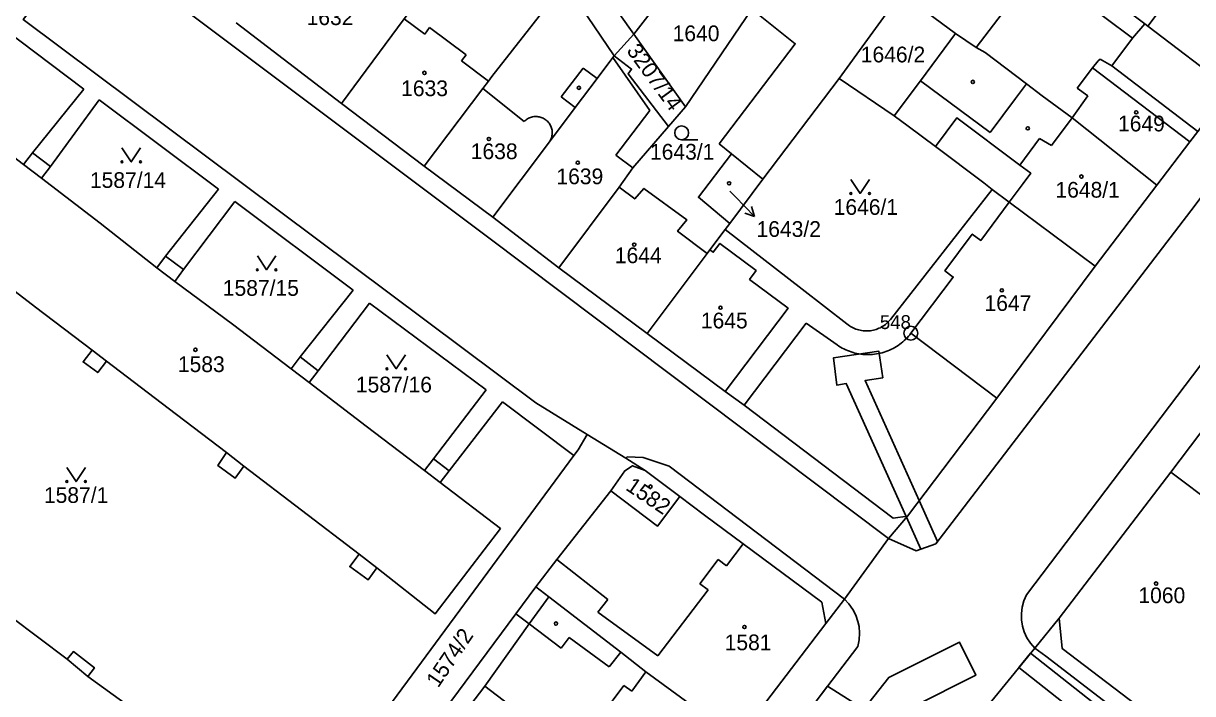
# Model space of a CAD drawing. Extents: x -784124 to -780570, y -980818 to -976926.
# Drawn here: x -782065 to -781938.7, y -978856.6 to -978784.2 of the extents above; entities that cross this region are included whole.
import ezdxf
from ezdxf.enums import TextEntityAlignment as Align

# ---------------------------------------------------------------- set-up
doc = ezdxf.new("R2010")
doc.units = 0
doc.header["$LTSCALE"] = 3.138375
doc.header["$MEASUREMENT"] = 0
doc.linetypes.add('0_02', pattern=[0])
doc.linetypes.add('0_051C', pattern=[0])
for name, color, linetype in [('101', 1, 'CONTINUOUS'), ('1016', 1, 'CONTINUOUS'), ('1029', 1, 'CONTINUOUS'), ('18', 1, 'CONTINUOUS'), ('21800', 1, 'CONTINUOUS'), ('21810', 1, 'CONTINUOUS'), ('21900', 1, 'CONTINUOUS'), ('21999', 1, 'CONTINUOUS'), ('23700', 1, 'CONTINUOUS'), ('304', 1, 'CONTINUOUS'), ('314', 1, 'CONTINUOUS'), ('402', 1, 'CONTINUOUS'), ('404', 1, 'CONTINUOUS')]:
    doc.layers.add(name, color=color, linetype=linetype)

# ---------------------------------------------------------------- blocks, each defined once
blk = doc.blocks.new('4_02$0')
at = {"layer": '404', "color": 255, "linetype": 'Continuous'}
blk.add_circle((-0.01, 0), 0.175, dxfattribs=at)
blk = doc.blocks.new('1029$1')
at = {"layer": '1029', "color": 6, "linetype": 'Continuous'}
for p, q in [((0, 3), (-0.5, 2)), ((0, 0), (0, 3)), ((0, 3), (0.5, 2))]:
    blk.add_line(p, q, dxfattribs=at)
blk = doc.blocks.new('3_14$2')
at = {"layer": '314', "color": 255, "linetype": 'Continuous'}
blk.add_lwpolyline([(-1, 1.5), (0, 0), (1, 1.5)], dxfattribs=at)
for centre in [(-1, 0), (1, 0)]:
    blk.add_circle(centre, 0.1, dxfattribs=at)
blk = doc.blocks.new('3_04$3')
at = {"layer": '304', "color": 255, "linetype": 'Continuous'}
blk.add_line((0.01, 0), (1.76, 0), dxfattribs=at)
blk.add_circle((0.01, 0.75), 0.75, dxfattribs=at)
blk = doc.blocks.new('1_01$18')
at = {"layer": '101', "color": 3, "linetype": 'Continuous'}
for radius in [0.75, 0.03]:
    blk.add_circle((0, 0), radius, dxfattribs=at)

msp = doc.modelspace()

# ---------------------------------------------------------------- linework, layer by layer
at = {"layer": '1029', "color": 255, "linetype": 'Continuous'}
msp.add_line((-781988.7, -978802.29), (-781988.13, -978802.88), dxfattribs=at)
at = {"layer": '21800', "color": 255, "linetype": 'Continuous'}
for p, q in [((-782055.71, -978776.57), (-782014.86, -978807.24)), ((-781955.51, -978778.04), (-781945.2, -978785.77)), ((-781958.34, -978781.86), (-781962.11, -978786.76)), ((-781941.53, -978781.79), (-781943.56, -978784.47)), ((-782023.86, -978783.68), (-782021.65, -978785.33)), ((-781945.2, -978785.77), (-781943.88, -978784.23)), ((-782021.65, -978785.33), (-782021.12, -978784.62)), ((-782021.12, -978784.62), (-782017.18, -978787.56)), ((-781945.2, -978785.77), (-781947.46, -978788.76)), ((-782017.18, -978787.56), (-782017.68, -978788.23)), ((-782017.68, -978788.23), (-782014.76, -978790.4)), ((-781997.36, -978793.59), (-782001.34, -978787.87)), ((-781948.94, -978788.21), (-781949.52, -978788.97)), ((-781948.72, -978788.03), (-781948.94, -978788.21)), ((-781947.46, -978788.76), (-781948.72, -978788.03)), ((-782004.56, -978788.99), (-782006.91, -978792.11)), ((-782003.04, -978790.14), (-782004.56, -978788.99)), ((-781949.52, -978788.97), (-781951.18, -978791.18)), ((-781968.12, -978790.36), (-781960.58, -978795.96)), ((-781957.84, -978792.28), (-781956.67, -978790.7)), ((-782010.92, -978794.77), (-782015.36, -978791.2)), ((-782006.91, -978792.11), (-782005.39, -978793.25)), ((-781950.05, -978791.98), (-781951.73, -978794.36)), ((-781951.18, -978791.18), (-781950.05, -978791.98)), ((-781960.58, -978795.96), (-781957.84, -978792.28)), ((-782001.01, -978798.4), (-781997.36, -978793.59)), ((-781951.73, -978794.36), (-781953.98, -978797.38)), ((-781957.4, -978799.48), (-781955.25, -978796.6)), ((-781953.98, -978797.38), (-781955.25, -978796.6)), ((-782001.01, -978798.4), (-781999.18, -978799.79)), ((-782064.98, -978799.42), (-782063.05, -978800.9)), ((-781960.39, -978802.11), (-781971.34, -978816.16)), ((-781957.03, -978801.48), (-781958.53, -978803.49)), ((-782014.86, -978807.24), (-781971.57, -978839.82)), ((-781980.88, -978812.9), (-781989.2, -978806.44)), ((-782050.6, -978810.6), (-782048.65, -978812.05)), ((-781976.05, -978816.65), (-781980.88, -978812.9)), ((-781980.46, -978816.57), (-781987.15, -978825.41)), ((-781977.11, -978818.92), (-781980.46, -978816.57)), ((-782056.01, -978820.66), (-782057.57, -978819.47)), ((-782034.13, -978822.99), (-782036.09, -978821.49)), ((-782041.18, -978832.02), (-782043.06, -978830.55)), ((-781999.95, -978831.15), (-781999.78, -978831.02)), ((-781999.78, -978831.02), (-781998.06, -978831.08)), ((-781998.06, -978831.08), (-781995.27, -978832.02)), ((-782019.98, -978833.8), (-782021.69, -978832.5)), ((-781995.27, -978832.02), (-781976.33, -978846.39)), ((-781989.08, -978842.78), (-781987.28, -978840.41)), ((-782026.83, -978843.02), (-782028.72, -978841.53)), ((-782007.4, -978842.09), (-782001.89, -978846.44)), ((-781991.94, -978844.73), (-781989.95, -978842.11)), ((-781989.95, -978842.11), (-781989.08, -978842.78)), ((-781991.06, -978845.39), (-781991.94, -978844.73)), ((-782008.24, -978846.15), (-782010.38, -978849.07)), ((-781996.47, -978852.53), (-781991.06, -978845.39)), ((-782001.89, -978846.44), (-782002.95, -978847.8)), ((-782010.38, -978849.07), (-782011.82, -978847.99)), ((-782002.95, -978847.8), (-781996.47, -978852.53)), ((-782010.38, -978849.07), (-782015.17, -978855.79)), ((-782010.38, -978849.07), (-782006.92, -978851.68)), ((-782006.92, -978851.68), (-782006.05, -978850.52)), ((-782006.05, -978850.52), (-782001.72, -978853.72)), ((-782001.72, -978853.72), (-782000.49, -978852.13)), ((-781954.57, -978852.56), (-781955.78, -978851.68)), ((-781905.89, -978889.83), (-781954.57, -978852.56)), ((-782058.05, -978854.76), (-782060.28, -978852.87)), ((-781997.77, -978854.24), (-781999.29, -978856.34)), ((-782000.16, -978855.71), (-782002.28, -978858.55)), ((-781999.29, -978856.34), (-782000.16, -978855.71))]:
    msp.add_line(p, q, dxfattribs=at)
for points in [[(-782010.92, -978794.77), (-782010.835, -978794.688), (-782010.744, -978794.611), (-782010.649, -978794.541), (-782010.549, -978794.477), (-782010.445, -978794.42), (-782010.337, -978794.37), (-782010.226, -978794.328), (-782010.113, -978794.293), (-782009.997, -978794.266), (-782009.88, -978794.247), (-782009.762, -978794.235), (-782009.644, -978794.232), (-782009.525, -978794.236), (-782009.407, -978794.249), (-782009.291, -978794.269), (-782009.175, -978794.297), (-782009.062, -978794.333), (-782008.952, -978794.376), (-782008.845, -978794.427), (-782008.741, -978794.485), (-782008.642, -978794.549), (-782008.547, -978794.62), (-782008.457, -978794.698), (-782008.372, -978794.781), (-782008.294, -978794.87), (-782008.221, -978794.963), (-782008.155, -978795.062), (-782008.095, -978795.164), (-782008.043, -978795.271), (-782007.998, -978795.381), (-782007.96, -978795.493), (-782007.93, -978795.608), (-782007.908, -978795.724), (-782007.894, -978795.842), (-782007.887, -978795.96), (-782007.889, -978796.079), (-782007.898, -978796.197), (-782007.916, -978796.314), (-782007.941, -978796.43), (-782007.974, -978796.544), (-782008.015, -978796.656), (-782008.063, -978796.764), (-782008.118, -978796.869), (-782008.18, -978796.97)], [(-781966.51, -978797.48), (-781964.2, -978794.39), (-781957.4, -978799.48)], [(-781957.4, -978799.48), (-781956.21, -978800.37), (-781957.03, -978801.48)], [(-781971.34, -978816.16), (-781971.443, -978816.282), (-781971.552, -978816.398), (-781971.666, -978816.51), (-781971.786, -978816.615), (-781971.91, -978816.715), (-781972.039, -978816.809), (-781972.172, -978816.897), (-781972.309, -978816.978), (-781972.45, -978817.052), (-781972.595, -978817.12), (-781972.742, -978817.181), (-781972.893, -978817.234), (-781973.045, -978817.28), (-781973.2, -978817.319), (-781973.356, -978817.351), (-781973.514, -978817.375), (-781973.673, -978817.391), (-781973.832, -978817.4), (-781973.991, -978817.402), (-781974.151, -978817.395), (-781974.31, -978817.381), (-781974.468, -978817.36), (-781974.624, -978817.331), (-781974.78, -978817.294), (-781974.933, -978817.251), (-781975.084, -978817.2), (-781975.233, -978817.141), (-781975.378, -978817.076), (-781975.52, -978817.004), (-781975.659, -978816.925), (-781975.794, -978816.84), (-781975.924, -978816.748), (-781976.05, -978816.65)], [(-781969.15, -978817.65), (-781969.281, -978817.817), (-781969.417, -978817.979), (-781969.56, -978818.136), (-781969.708, -978818.288), (-781969.862, -978818.434), (-781970.021, -978818.575), (-781970.185, -978818.709), (-781970.353, -978818.838), (-781970.527, -978818.96), (-781970.704, -978819.076), (-781970.886, -978819.185), (-781971.072, -978819.288), (-781971.261, -978819.384), (-781971.453, -978819.473), (-781971.649, -978819.554), (-781971.848, -978819.629), (-781972.049, -978819.696), (-781972.252, -978819.756), (-781972.458, -978819.808), (-781972.665, -978819.853), (-781972.874, -978819.89), (-781973.084, -978819.92), (-781973.295, -978819.942), (-781973.506, -978819.956), (-781973.718, -978819.962), (-781973.931, -978819.961), (-781974.142, -978819.952), (-781974.354, -978819.935), (-781974.565, -978819.911), (-781974.774, -978819.879), (-781974.983, -978819.839), (-781975.189, -978819.792), (-781975.394, -978819.737), (-781975.597, -978819.674), (-781975.797, -978819.605), (-781975.995, -978819.528), (-781976.19, -978819.444), (-781976.381, -978819.353), (-781976.569, -978819.254), (-781976.753, -978819.15), (-781976.934, -978819.038), (-781977.11, -978818.92)]]:
    msp.add_lwpolyline(points, dxfattribs=at)
at = {"layer": '21810', "color": 255, "linetype": '0_02'}
for p, q in [((-781939.02, -978796.96), (-781949.52, -978788.97)), ((-781938.17, -978795.85), (-781947.46, -978788.76))]:
    msp.add_line(p, q, dxfattribs=at)
at = {"layer": '21900', "color": 3, "linetype": 'Continuous'}
for p, q in [((-782004.81, -978777.2), (-781999.07, -978785.33)), ((-781999.07, -978785.33), (-781992.93, -978777.43)), ((-782001.18, -978787.66), (-782006.62, -978779.63)), ((-781976.9, -978790.11), (-781970.2, -978780.89)), ((-781964.34, -978785.27), (-781970.2, -978780.89)), ((-781993.5, -978793.18), (-781986.34, -978782.64)), ((-782030.64, -978792.82), (-782042.02, -978784.11)), ((-781999.07, -978785.33), (-781993.5, -978793.18)), ((-781985.14, -978800.99), (-781976.9, -978790.11)), ((-781970.95, -978794.17), (-781976.9, -978790.11)), ((-782064.01, -978798.15), (-782058.45, -978791.28)), ((-782062.08, -978799.62), (-782056.82, -978792.43)), ((-782056.82, -978792.43), (-782043.94, -978802.1)), ((-782021.7, -978799.59), (-782030.64, -978792.82)), ((-781995.34, -978795.3), (-781993.5, -978793.18)), ((-782062.08, -978799.62), (-782064.01, -978798.15)), ((-781989.85, -978797.19), (-781988.53, -978798.25)), ((-781988.53, -978798.25), (-781985.14, -978800.99)), ((-782014.31, -978805.12), (-782021.7, -978799.59)), ((-782043.94, -978802.1), (-782049.63, -978809.31)), ((-782007.16, -978810.58), (-782000.65, -978801.87)), ((-781985.14, -978800.99), (-781988.71, -978805.79)), ((-781942.59, -978801.66), (-781949.24, -978810.41)), ((-782047.69, -978810.77), (-782042.17, -978803.4)), ((-782042.17, -978803.4), (-782029.39, -978812.98)), ((-781949.24, -978810.41), (-781958.53, -978803.49)), ((-782007.16, -978810.58), (-782014.31, -978805.12)), ((-782047.69, -978810.77), (-782049.63, -978809.31)), ((-781997.64, -978817.67), (-781991.15, -978809.04)), ((-781990.85, -978808.64), (-781991.15, -978809.04)), ((-781997.64, -978817.67), (-782007.16, -978810.58)), ((-781949.24, -978810.41), (-781959.88, -978824.68)), ((-782029.39, -978812.98), (-782035.12, -978820.22)), ((-782033.16, -978821.72), (-782027.61, -978814.39)), ((-782027.61, -978814.39), (-782015.02, -978823.76)), ((-781989.2, -978823.96), (-781997.64, -978817.67)), ((-782033.16, -978821.72), (-782035.12, -978820.22)), ((-781934.21, -978823.52), (-781941.07, -978832.68)), ((-782015.02, -978823.76), (-782020.72, -978831.22)), ((-781959.88, -978824.68), (-781969.53, -978837.43)), ((-782013.24, -978825.06), (-782019, -978832.54)), ((-782005.56, -978830.88), (-782013.24, -978825.06)), ((-782009.64, -978825.17), (-782004.11, -978828.58)), ((-782005.56, -978830.88), (-782040.23, -978877.91)), ((-782019, -978832.54), (-782020.72, -978831.22)), ((-781994.09, -978835.29), (-781997.83, -978832.48)), ((-781941.07, -978832.68), (-781953.15, -978848.44)), ((-781969.53, -978837.43), (-781971.57, -978839.82)), ((-781976.33, -978846.39), (-781971.57, -978839.82)), ((-781976.33, -978846.39), (-781978.35, -978849.03)), ((-781953.15, -978848.44), (-781955.78, -978851.68)), ((-781978.35, -978849.03), (-781987.86, -978861.48)), ((-781955.78, -978851.68), (-781961.52, -978858.76))]:
    msp.add_line(p, q, dxfattribs=at)
for points in [[(-781850.9, -978685.97), (-781851.99, -978688.17), (-781865.72, -978707.13), (-781938.91, -978804.41), (-781966.46, -978840.42), (-781968.59, -978841.15), (-781971.57, -978839.82)], [(-781956.66, -978845.94), (-781921.62, -978799.62), (-781895.34, -978764.94), (-781871.36, -978732.83)], [(-782121.6, -978739.85), (-782119.17, -978739.59), (-782110.88, -978749.31), (-782073.05, -978777.89), (-782071.93, -978776.4), (-782063.86, -978782.29), (-782065.02, -978783.73), (-782009.64, -978825.17)], [(-781934.66, -978791.23), (-781943.56, -978784.47), (-781943.88, -978784.23), (-781951.02, -978778.84)], [(-782021.7, -978799.59), (-782015.36, -978791.2), (-782014.76, -978790.4), (-782014.4, -978789.92), (-782007.72, -978781.32), (-782006.62, -978779.63)], [(-782030.64, -978792.82), (-782023.86, -978783.68), (-782023.15, -978782.74)], [(-782058.45, -978791.28), (-782068.93, -978783.37), (-782109.73, -978836.59)], [(-781970.95, -978794.17), (-781968.12, -978790.36), (-781964.34, -978785.27)], [(-781942.59, -978801.66), (-781951.73, -978794.36), (-781954.97, -978791.99), (-781956.67, -978790.7), (-781961.12, -978787.33), (-781962.11, -978786.76), (-781964.34, -978785.27)], [(-782014.31, -978805.12), (-782008.18, -978796.97), (-782005.39, -978793.25), (-782003.04, -978790.14), (-782001.34, -978787.87), (-782001.18, -978787.66)], [(-781995.34, -978795.3), (-781999.69, -978789.61), (-781999.31, -978789.1), (-782001.18, -978787.66)], [(-781934.66, -978791.23), (-781938.17, -978795.85), (-781939.02, -978796.96), (-781942.59, -978801.66)], [(-782064.01, -978798.15), (-782064.98, -978799.42), (-782071.38, -978794.53)], [(-781958.53, -978803.49), (-781960.39, -978802.11), (-781961.27, -978801.41), (-781966.51, -978797.48), (-781969.43, -978795.29), (-781970.95, -978794.17)], [(-782000.65, -978801.87), (-781999.18, -978799.79), (-781995.34, -978795.3)], [(-781988.71, -978805.79), (-781992.1, -978802.95), (-781988.53, -978798.25)], [(-782049.63, -978809.31), (-782050.6, -978810.6), (-782056.69, -978805.76), (-782063.05, -978800.9), (-782062.08, -978799.62)], [(-781991.15, -978809.04), (-781994.34, -978806.63), (-781993.33, -978805.4), (-781997.98, -978802), (-781998.97, -978803.14), (-782000.65, -978801.87)], [(-781959.88, -978824.68), (-781969.15, -978817.65), (-781964.57, -978811.58), (-781965.48, -978810.9), (-781962.52, -978806.93), (-781961.61, -978807.62), (-781958.53, -978803.49)], [(-781988.71, -978805.79), (-781989.2, -978806.44), (-781990.85, -978808.64)], [(-781989.2, -978823.96), (-781982.41, -978814.95), (-781986.57, -978811.84), (-781985.86, -978810.88), (-781989.78, -978807.94), (-781990.5, -978808.9), (-781990.85, -978808.64)], [(-782070, -978809.99), (-782063.68, -978814.85), (-782057.57, -978819.47), (-782058.54, -978820.75), (-782056.96, -978821.91), (-782056.01, -978820.66), (-782049.37, -978825.74), (-782043.06, -978830.55), (-782044.01, -978831.93), (-782042.12, -978833.31), (-782041.18, -978832.02), (-782028.72, -978841.53), (-782029.75, -978842.87), (-782027.77, -978844.31), (-782026.83, -978843.02), (-782020.51, -978847.97), (-782013.48, -978838.77), (-782019.98, -978833.8), (-782019, -978832.54)], [(-782035.12, -978820.22), (-782036.09, -978821.49), (-782042.41, -978816.67), (-782048.65, -978812.05), (-782047.69, -978810.77)], [(-782020.72, -978831.22), (-782021.69, -978832.5), (-782027.97, -978827.69), (-782034.13, -978822.99), (-782033.16, -978821.72)], [(-781969.53, -978837.43), (-781971.07, -978837.65), (-781987.15, -978825.41), (-781989.2, -978823.96)], [(-782004.11, -978828.58), (-782005.09, -978830.25), (-782005.56, -978830.88)], [(-782004.11, -978828.58), (-781999.95, -978831.15), (-781997.83, -978832.48)], [(-781997.83, -978832.48), (-781999.21, -978831.97), (-782000.05, -978832.51), (-782001.57, -978834.68)], [(-781941.07, -978832.68), (-781931.52, -978839.88), (-781928.97, -978841.69), (-781926.55, -978843.46)], [(-782001.57, -978834.68), (-782007.4, -978842.09), (-782009.67, -978845.05)], [(-781994.09, -978835.29), (-781996.5, -978838.49), (-782001.57, -978834.68)], [(-781978.35, -978849.03), (-781978.76, -978846.73), (-781987.28, -978840.41), (-781991.45, -978837.31), (-781994.09, -978835.29)], [(-782009.67, -978845.05), (-782011.82, -978847.99), (-782020.38, -978859.53)], [(-781987.86, -978861.48), (-781997.77, -978854.24), (-782000.49, -978852.13), (-782008.24, -978846.15), (-782009.67, -978845.05)], [(-781974.87, -978851.49), (-781974.731, -978850.787), (-781974.692, -978850.072), (-781974.752, -978849.359), (-781974.868, -978848.813), (-781975.102, -978848.136), (-781975.429, -978847.499), (-781975.84, -978846.913), (-781976.33, -978846.39)], [(-781955.78, -978851.68), (-781956.24, -978851.156), (-781956.62, -978850.572), (-781956.913, -978849.939), (-781957.1, -978849.326), (-781957.209, -978848.638), (-781957.219, -978847.941), (-781957.13, -978847.249), (-781956.942, -978846.578), (-781956.66, -978845.94)], [(-782066.39, -978848.28), (-782060.28, -978852.87), (-782059.59, -978852.06), (-782057.32, -978853.81), (-782058.05, -978854.76), (-782051.93, -978859.17), (-782045.96, -978863.91), (-782045.16, -978862.97), (-782043.22, -978864.51), (-782043.96, -978865.45), (-782037.38, -978870.31), (-782044.32, -978879.44), (-782050.65, -978874.62), (-782051.44, -978875.65), (-782053.47, -978874.11), (-782052.68, -978873.08), (-782065.01, -978863.69)], [(-781953.15, -978848.44), (-781952.81, -978851.73), (-781940.01, -978861.47)], [(-782052.63, -978950.9), (-782002.7, -978888.02), (-781974.87, -978851.49)], [(-782018.88, -978860.67), (-782015.17, -978855.79), (-782012.58, -978857.76)]]:
    msp.add_lwpolyline(points, dxfattribs=at)
at = {"layer": '21999', "color": 3, "linetype": 'Continuous'}
msp.add_line((-782001.18, -978787.66), (-781999.07, -978785.33), dxfattribs=at)
msp.add_lwpolyline([(-781986.34, -978782.64), (-781981.64, -978786.36), (-781989.85, -978797.19)], dxfattribs=at)
at = {"layer": '23700', "color": 255, "linetype": '0_051C'}
for points in [[(-781966.26, -978840.16), (-781968.25, -978835.74), (-781974.09, -978822.77), (-781972.19, -978822.46), (-781972.63, -978819.58), (-781977.52, -978820.32), (-781977.15, -978823.26), (-781976.13, -978823.1), (-781969.67, -978837.45), (-781969.63, -978837.54), (-781968.08, -978840.97), (-781966.46, -978840.42), (-781966.26, -978840.16)], [(-781956.23, -978852.23), (-781957.48, -978853.78), (-781864.48, -978927.28), (-781861.18, -978929.7), (-781854.02, -978935.49), (-781852.8, -978933.91), (-781859.96, -978928.12), (-781863.26, -978925.68), (-781956.23, -978852.23)]]:
    msp.add_lwpolyline(points, close=True, dxfattribs=at)
msp.add_lwpolyline([(-781968.94, -978858.03), (-781962.12, -978854.6), (-781963.91, -978851.03), (-781971.54, -978854.85), (-781974.22, -978858.29), (-781978.16, -978855.8), (-781979.37, -978857.4)], dxfattribs=at)

# ---------------------------------------------------------------- block references
at = {"layer": '101', "color": 0, "linetype": 'ByBlock'}
msp.add_blockref('1_01$18', (-781969.15, -978817.65), dxfattribs=at)
at = {"layer": '1029', "color": 0, "linetype": 'ByBlock', "rotation": 224}
msp.add_blockref('1029$1', (-781988.13, -978802.88), dxfattribs=at)
at = {"layer": '304', "color": 0, "linetype": 'ByBlock'}
msp.add_blockref('3_04$3', (-781993.92, -978796.75), dxfattribs=at)
at = {"layer": '314', "color": 0, "linetype": 'ByBlock'}
for p in [(-782053.35, -978799.13), (-781974.63, -978802.55), (-782038.73, -978810.8), (-782024.73, -978821.49), (-782059.3, -978833.68)]:
    msp.add_blockref('3_14$2', p, dxfattribs=at)
at = {"layer": '402', "color": 0, "linetype": 'ByBlock'}
for p in [(-781962.45, -978790.49), (-782004.99, -978791.13), (-781956.52, -978795.51), (-782007.47, -978849.03)]:
    msp.add_blockref('4_02$0', p, dxfattribs=at)
at = {"layer": '404', "color": 0, "linetype": 'ByBlock'}
for p in [(-782021.67, -978789.52), (-781944.8, -978793.78), (-782014.71, -978796.66), (-782005.12, -978799.22), (-781950.72, -978800.72), (-781988.77, -978801.45), (-781999.02, -978808.08), (-781959.32, -978813.02), (-781989.7, -978814.89), (-782046.4, -978819.44), (-781997.26, -978834.22), (-781942.66, -978844.71), (-781987.12, -978849.4)]:
    msp.add_blockref('4_02$0', p, dxfattribs=at)

# ---------------------------------------------------------------- texts
at = {"layer": '1016', "color": 174, "linetype": 'Continuous'}
msp.add_text('548', height=1.5, dxfattribs=at).set_placement((-781969.15, -978817.65), align=Align.BOTTOM_RIGHT)
at = {"layer": '18', "color": 255, "linetype": 'Continuous'}
for s, p in [('1632', (-782034.41, -978784.86)), ('1640', (-781994.88, -978786.6)), ('1646/2', (-781974.56, -978788.89)), ('1633', (-782024.2, -978792.54)), ('1649', (-781946.78, -978796.35)), ('1638', (-782016.68, -978799.35)), ('1639', (-782007.43, -978802.06)), ('1648/1', (-781953.54, -978803.51)), ('1646/1', (-781977.49, -978805.37)), ('1644', (-782001.12, -978810.59)), ('1647', (-781961.2, -978815.75)), ('1645', (-781991.83, -978817.64)), ('1583', (-782048.31, -978822.36)), ('1060', (-781944.58, -978847.33)), ('1581', (-781989.26, -978852.42))]:
    msp.add_text(s, height=1.7, dxfattribs=at).set_placement(p, align=Align.BOTTOM_LEFT)
for s, rotation, p in [('3207/14', 306, (-782000.33, -978787.43)), ('1582', 326, (-782000.34, -978834.93)), ('1574/2', 56, (-782019.78, -978856.34))]:
    msp.add_text(s, height=1.7, rotation=rotation, dxfattribs=at).set_placement(p, align=Align.BOTTOM_LEFT)
for s, p in [('1643/1', (-781993.85, -978799.4)), ('1587/14', (-782053.7, -978802.46)), ('1587/15', (-782039.35, -978814.12)), ('1587/16', (-782024.98, -978824.56)), ('1587/1', (-782059.3, -978836.5))]:
    msp.add_text(s, height=1.7, dxfattribs=at).set_placement(p, align=Align.BOTTOM_CENTER)
msp.add_text('1643/2', height=1.7, dxfattribs=at).set_placement((-781985.82, -978805.54), align=Align.TOP_LEFT)

doc.saveas('drawing.dxf')
